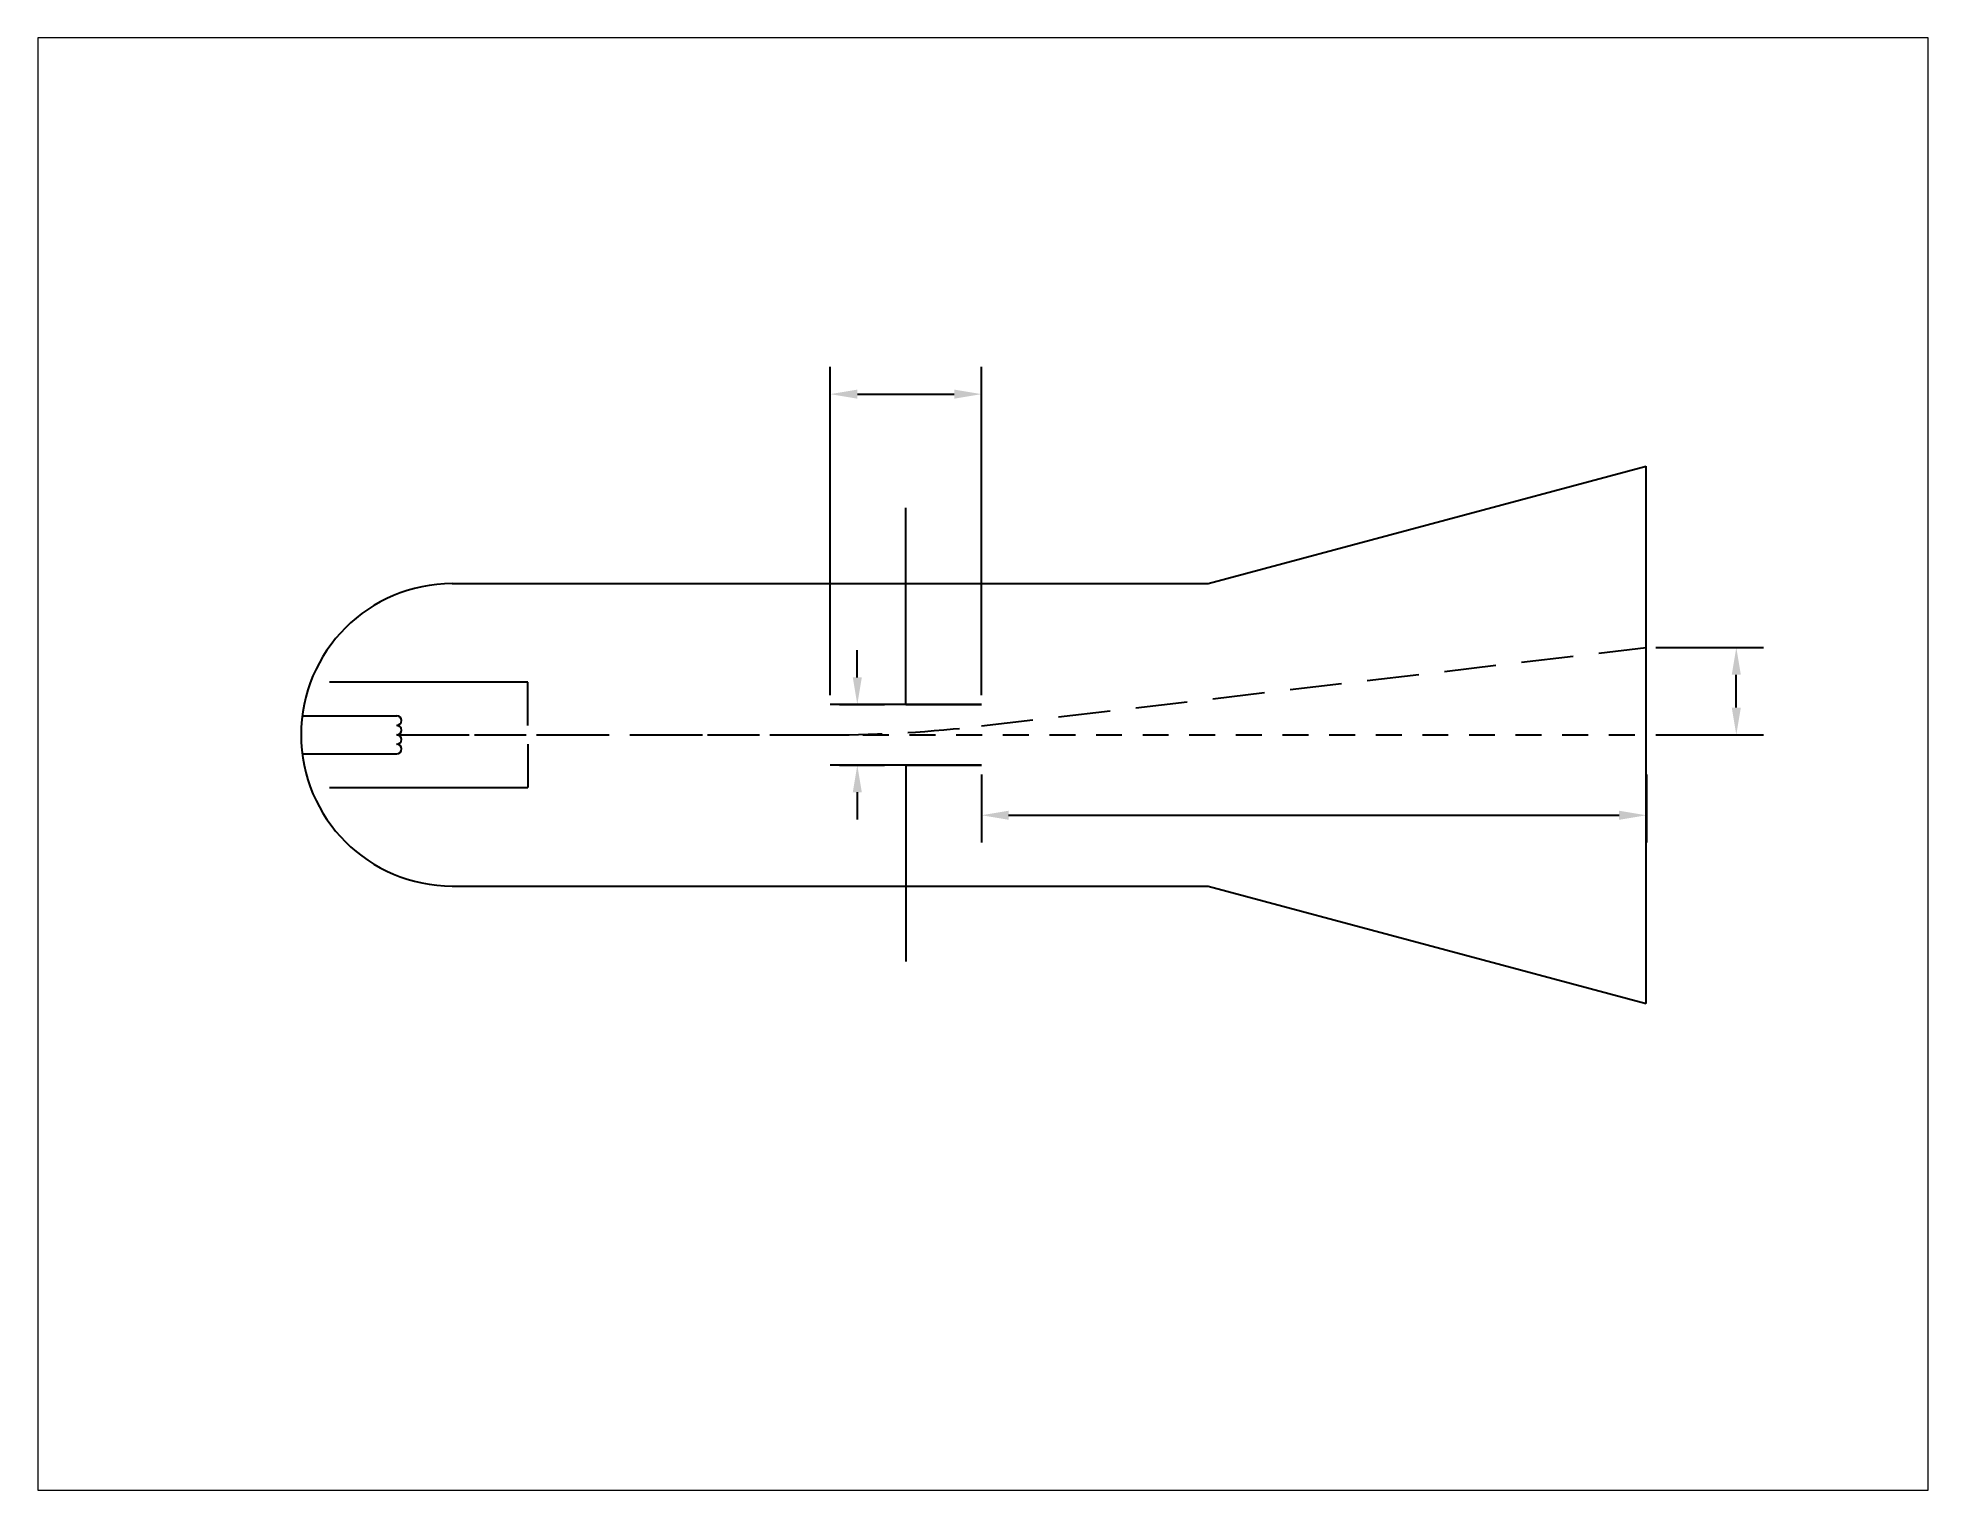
# Paper-space layout 'Layout2' of a CAD drawing. Header units: inches. Extents: x -0.1 to 10.6, y -0.1 to 8.1.
# The model-space entities are those that its viewports show. They can reach past a viewport. Long polylines and large blocks are cut down to what shows.
import ezdxf

# ---------------------------------------------------------------- set-up
doc = ezdxf.new("R2010")
doc.units = ezdxf.units.IN
doc.header["$MEASUREMENT"] = 0
doc.linetypes.add('DASHED2', pattern=[0.375, 0.25, -0.125])
doc.linetypes.add('HIDDEN2', pattern=[0.1875, 0.125, -0.0625])
doc.styles.get("Standard").update_dxf_attribs({"font": 'arial.ttf'})
doc.dimstyles.get("Standard").update_dxf_attribs({"dimtxt": 0.18, "dimasz": 0.18, "dimexe": 0.18, "dimexo": 0.0625, "dimgap": 0.09, "dimtad": 0, "dimtih": 1, "dimtoh": 1, "dimdec": 4, "dimzin": 0, "dimdsep": 46, "dimtxsty": 'Standard', "dimcen": 0.09, "dimadec": 0, "dimazin": 0, "dimtfac": 1, "dimtdec": 4, "dimtofl": 0, "dimtmove": 0, "dimatfit": 3, "dimfxl": 1, "dimtolj": 1, "dimtzin": 0, "dimarcsym": 0})

# ---------------------------------------------------------------- blocks, each defined once
blk = doc.blocks.new('*D2')
at = {"color": 0, "lineweight": -2, "transparency": 16777216}
for p, q in [((2.679, 0.38), (2.679, 0.56)), ((2.562, 0.2), (2.859, 0.2)), ((2.562, -0.2), (2.859, -0.2)), ((2.679, -0.38), (2.679, -0.56))]:
    blk.add_line(p, q, dxfattribs=at)
at = {"color": 0, "transparency": 16777216}
for points in [[(2.649, 0.38), (2.709, 0.38), (2.679, 0.2)], [(2.649, -0.38), (2.709, -0.38), (2.679, -0.2)]]:
    blk.add_solid(points, dxfattribs=at)
at = {"layer": 'Defpoints', "color": 0, "transparency": 16777216}
for p in [(2.5, 0.2), (2.5, -0.2), (2.679, -0.2)]:
    blk.add_point(p, dxfattribs=at)
blk = doc.blocks.new('*D3')
at = {"color": 0, "lineweight": -2, "transparency": 16777216}
for p, q in [((2.5, 0.263), (2.5, 2.433)), ((3.5, 0.263), (3.5, 2.433)), ((2.68, 2.253), (3.32, 2.253))]:
    blk.add_line(p, q, dxfattribs=at)
at = {"color": 0, "transparency": 16777216}
for points in [[(2.68, 2.283), (2.68, 2.223), (2.5, 2.253)], [(3.32, 2.283), (3.32, 2.223), (3.5, 2.253)]]:
    blk.add_solid(points, dxfattribs=at)
at = {"layer": 'Defpoints', "color": 0, "transparency": 16777216}
for p in [(3.5, 2.253), (2.5, 0.2), (3.5, 0.2)]:
    blk.add_point(p, dxfattribs=at)
blk = doc.blocks.new('*D4')
at = {"color": 0, "lineweight": -2, "transparency": 16777216}
for p, q in [((3.5, -0.263), (3.5, -0.712)), ((7.898, -0.263), (7.898, -0.712)), ((3.68, -0.532), (7.718, -0.532))]:
    blk.add_line(p, q, dxfattribs=at)
at = {"color": 0, "transparency": 16777216}
for points in [[(3.68, -0.502), (3.68, -0.562), (3.5, -0.532)], [(7.718, -0.502), (7.718, -0.562), (7.898, -0.532)]]:
    blk.add_solid(points, dxfattribs=at)
at = {"layer": 'Defpoints', "color": 0, "transparency": 16777216}
for p in [(3.5, -0.2), (7.898, -0.2), (7.898, -0.532)]:
    blk.add_point(p, dxfattribs=at)
blk = doc.blocks.new('*D5')
at = {"color": 0, "lineweight": -2, "transparency": 16777216}
for p, q in [((7.96, 0.577), (8.673, 0.577)), ((8.493, 0.18), (8.493, 0.397)), ((7.96, 0), (8.673, 0))]:
    blk.add_line(p, q, dxfattribs=at)
at = {"color": 0, "transparency": 16777216}
for points in [[(8.463, 0.397), (8.523, 0.397), (8.493, 0.577)], [(8.463, 0.18), (8.523, 0.18), (8.493, 0)]]:
    blk.add_solid(points, dxfattribs=at)
at = {"layer": 'Defpoints', "color": 0, "transparency": 16777216}
for p in [(7.898, 0.577), (8.493, 0.577), (7.898, 0)]:
    blk.add_point(p, dxfattribs=at)

msp = doc.modelspace()

# ---------------------------------------------------------------- linework, layer by layer
for p, q in [((5, 1), (7.89778, 1.77646)), ((7.89778, -1.77646), (7.89778, 1.77646)), ((3, 0.2), (3, 1.5)), ((0, 1), (5, 1)), ((0.5, 0.34799), (-0.8125, 0.34799)), ((0.5, 0.0625), (0.5, 0.34799)), ((3.5, 0.2), (2.5, 0.2)), ((3, 0.2), (3.5, 0.2)), ((-0.99216, 0.125), (-0.36716, 0.125)), ((-0.99216, -0.125), (-0.36716, -0.125)), ((0.5, -0.0625), (0.5, -0.34799)), ((3.5, -0.2), (2.5, -0.2)), ((3, -0.2), (3, -1.5)), ((3, -0.2), (3.5, -0.2)), ((-0.8125, -0.34799), (0.5, -0.34799)), ((0, -1), (5, -1)), ((5, -1), (7.89778, -1.77646))]:
    msp.add_line(p, q)
at = {"linetype": 'DASHED2'}
for p, q in [((3.5, 0.0584), (7.89778, 0.57727)), ((-0.36716, 0), (2.5, 0))]:
    msp.add_line(p, q, dxfattribs=at)
at = {"linetype": 'HIDDEN2'}
msp.add_line((-0.36716, 0), (7.89778, 0), dxfattribs=at)
for centre, radius, start, end in [((0, 0), 1, 90, 270), ((-0.36716, 0.09375), 0.03125, 270, 90), ((-0.36716, 0.03125), 0.03125, 270, 90), ((-0.36716, -0.03125), 0.03125, 270, 90), ((-0.36716, -0.09375), 0.03125, 270, 90)]:
    msp.add_arc(centre, radius, start, end)
at = {"linetype": 'DASHED2'}
msp.add_arc((2.5, 8.59108), 8.59108, 270, 276.684366, dxfattribs=at)

# ---------------------------------------------------------------- dimensions: what is measured, and where the dimension line sits
for base, p1, p2, picture, middle in [((3.5, 2.25318), (2.5, 0.2), (3.5, 0.2), '*D3', (3, 2.25318)), ((7.89778, -0.53201), (3.5, -0.2), (7.89778, -0.2), '*D4', (5.69889, -0.53201))]:
    dim = msp.add_linear_dim(base=base, p1=p1, p2=p2, text=' ', dimstyle='Standard')
    dim.commit()
    dim.dimension.update_dxf_attribs({"geometry": picture, "text_midpoint": middle})
for base, p1, p2, picture, middle in [((2.67878, -0.2), (2.5, 0.2), (2.5, -0.2), '*D2', (2.67878, 0)), ((8.49346, 0.57727), (7.89778, 0), (7.89778, 0.57727), '*D5', (8.49346, 0.28864))]:
    dim = msp.add_linear_dim(base=base, p1=p1, p2=p2, angle=90, text=' ', dimstyle='Standard')
    dim.commit()
    dim.dimension.update_dxf_attribs({"geometry": picture, "text_midpoint": middle})

psp = doc.layouts.new('Layout2')

# ---------------------------------------------------------------- viewports
at = {"layer": '0'}
psp.add_viewport(center=(5.271, 3.99), size=(10.681, 8.20448), view_center_point=(3.51059, -0.19303), view_height=9.6046903, dxfattribs=at)

doc.saveas('drawing.dxf')
